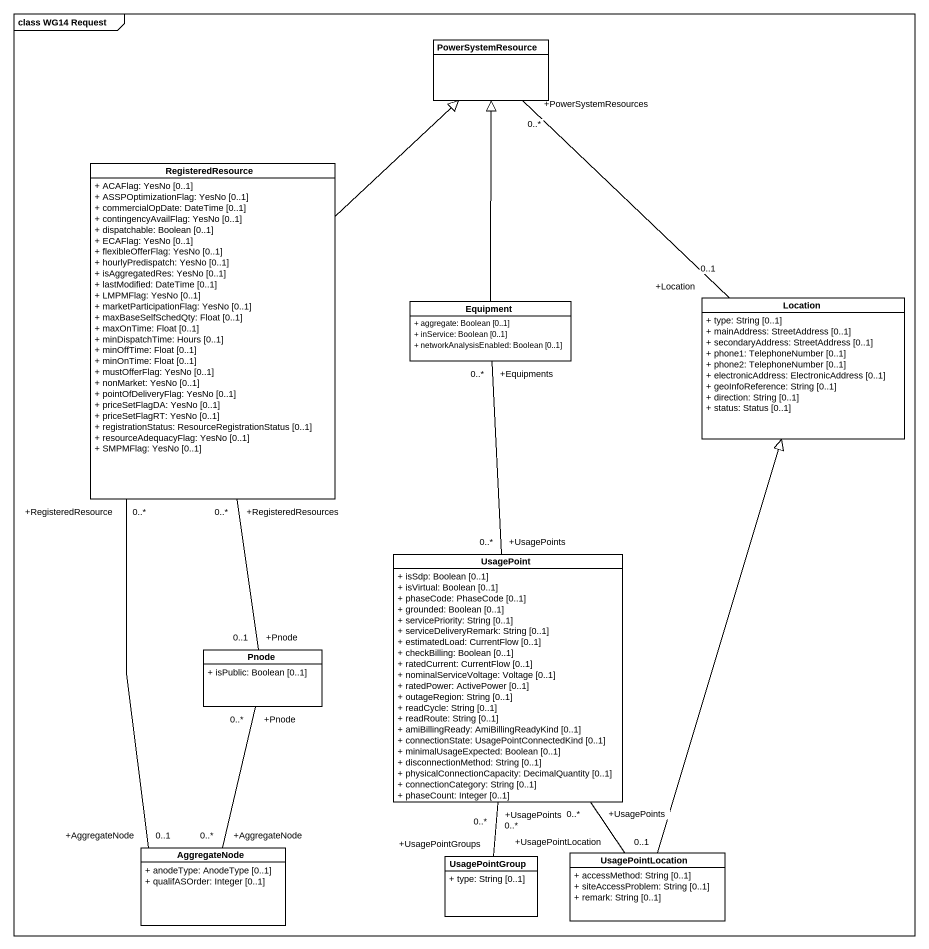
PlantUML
@startuml
mainframe class WG14 Request
hide circle
hide empty members
skinparam classAttributeIconSize 0
class PowerSystemResource
class RegisteredResource {
  + ACAFlag: YesNo [0..1]
  + ASSPOptimizationFlag: YesNo [0..1]
  + commercialOpDate: DateTime [0..1]
  + contingencyAvailFlag: YesNo [0..1]
  + dispatchable: Boolean [0..1]
  + ECAFlag: YesNo [0..1]
  + flexibleOfferFlag: YesNo [0..1]
  + hourlyPredispatch: YesNo [0..1]
  + isAggregatedRes: YesNo [0..1]
  + lastModified: DateTime [0..1]
  + LMPMFlag: YesNo [0..1]
  + marketParticipationFlag: YesNo [0..1]
  + maxBaseSelfSchedQty: Float [0..1]
  + maxOnTime: Float [0..1]
  + minDispatchTime: Hours [0..1]
  + minOffTime: Float [0..1]
  + minOnTime: Float [0..1]
  + mustOfferFlag: YesNo [0..1]
  + nonMarket: YesNo [0..1]
  + pointOfDeliveryFlag: YesNo [0..1]
  + priceSetFlagDA: YesNo [0..1]
  + priceSetFlagRT: YesNo [0..1]
  + registrationStatus: ResourceRegistrationStatus [0..1]
  + resourceAdequacyFlag: YesNo [0..1]
  + SMPMFlag: YesNo [0..1]
}
class Equipment {
  + aggregate: Boolean [0..1]
  + inService: Boolean [0..1]
  + networkAnalysisEnabled: Boolean [0..1]
}
class Location {
  + type: String [0..1]
  + mainAddress: StreetAddress [0..1]
  + secondaryAddress: StreetAddress [0..1]
  + phone1: TelephoneNumber [0..1]
  + phone2: TelephoneNumber [0..1]
  + electronicAddress: ElectronicAddress [0..1]
  + geoInfoReference: String [0..1]
  + direction: String [0..1]
  + status: Status [0..1]
}
class UsagePoint {
  + isSdp: Boolean [0..1]
  + isVirtual: Boolean [0..1]
  + phaseCode: PhaseCode [0..1]
  + grounded: Boolean [0..1]
  + servicePriority: String [0..1]
  + serviceDeliveryRemark: String [0..1]
  + estimatedLoad: CurrentFlow [0..1]
  + checkBilling: Boolean [0..1]
  + ratedCurrent: CurrentFlow [0..1]
  + nominalServiceVoltage: Voltage [0..1]
  + ratedPower: ActivePower [0..1]
  + outageRegion: String [0..1]
  + readCycle: String [0..1]
  + readRoute: String [0..1]
  + amiBillingReady: AmiBillingReadyKind [0..1]
  + connectionState: UsagePointConnectedKind [0..1]
  + minimalUsageExpected: Boolean [0..1]
  + disconnectionMethod: String [0..1]
  + physicalConnectionCapacity: DecimalQuantity [0..1]
  + connectionCategory: String [0..1]
  + phaseCount: Integer [0..1]
}
class Pnode {
  + isPublic: Boolean [0..1]
}
class AggregateNode {
  + anodeType: AnodeType [0..1]
  + qualifASOrder: Integer [0..1]
}
class UsagePointGroup {
  + type: String [0..1]
}
class UsagePointLocation {
  + accessMethod: String [0..1]
  + siteAccessProblem: String [0..1]
  + remark: String [0..1]
}
RegisteredResource -up-|> PowerSystemResource
RegisteredResource "+RegisteredResource\n0..*" -- "+AggregateNode\n0..1" AggregateNode
Equipment -up-|> PowerSystemResource
Location "+Location\n0..1" -up- "+PowerSystemResources\n0..*" PowerSystemResource
UsagePoint "+UsagePoints\n0..*" -up- "+Equipments\n0..*" Equipment
Pnode "+Pnode\n0..1" -up- "+RegisteredResources\n0..*" RegisteredResource
AggregateNode "+AggregateNode\n0..*" -up- "+Pnode\n0..*" Pnode
UsagePointGroup "+UsagePointGroups\n0..*" -up- "+UsagePoints\n0..*" UsagePoint
UsagePointLocation -up-|> Location
UsagePointLocation "+UsagePointLocation\n0..1" -up- "+UsagePoints\n0..*" UsagePoint
@enduml
